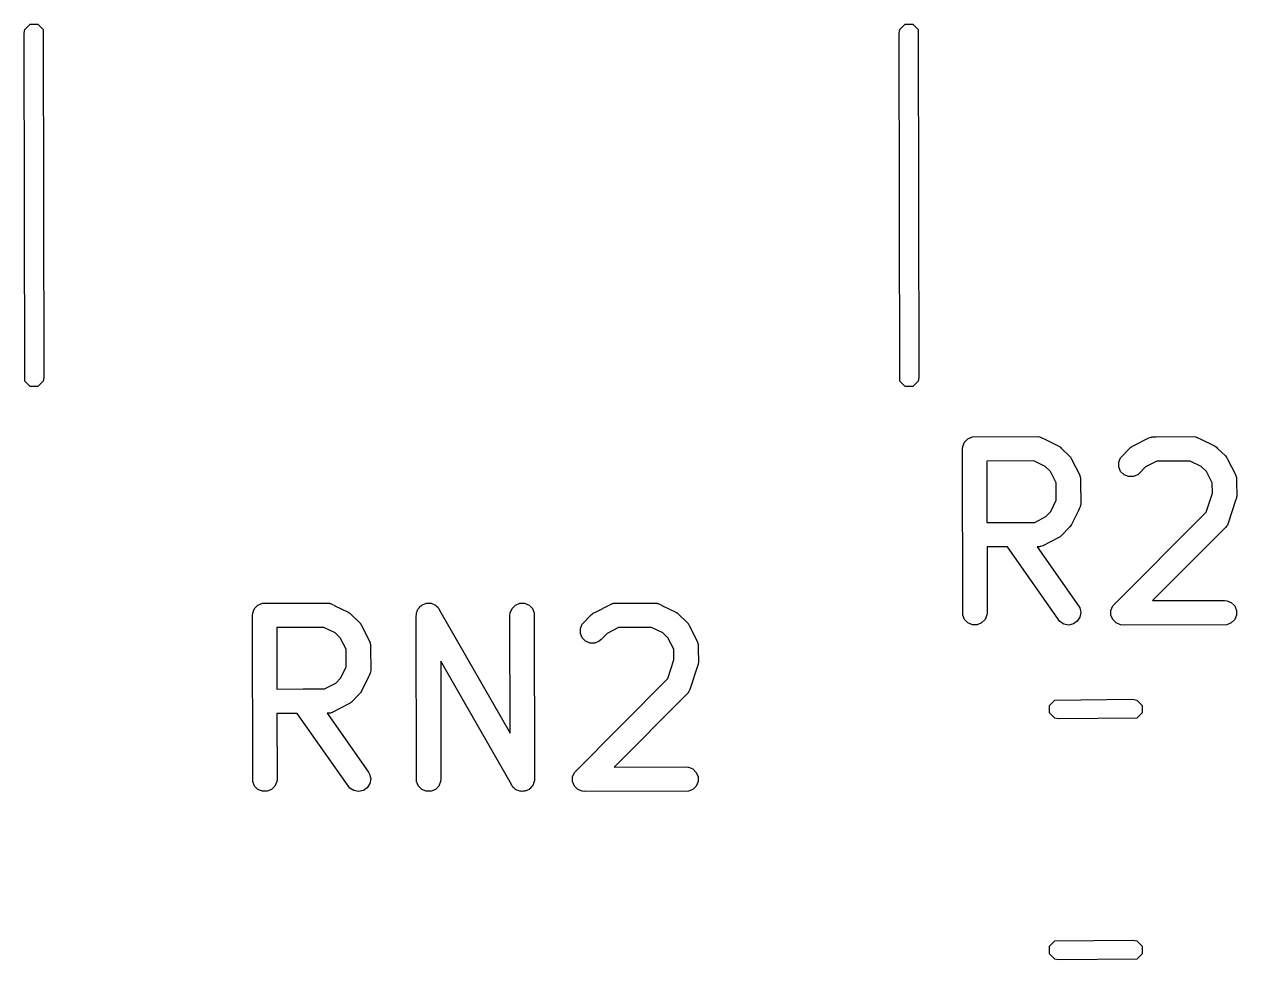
# Model space of a CAD drawing. Extents: x 110.4 to 137.6, y -116.8 to -86.2.
# Drawn here: x 115.89 to 123.29, y -116.36 to -110.65 of the extents above; entities that cross this region are included whole.
import ezdxf

# ---------------------------------------------------------------- set-up
doc = ezdxf.new("R2010")
doc.units = 0
doc.layers.add('BLACK', color=7, linetype='CONTINUOUS')

msp = doc.modelspace()

# ---------------------------------------------------------------- linework, layer by layer
at = {"layer": 'BLACK', "linetype": 'CONTINUOUS'}
for p, q in [((115.888, -110.71), (115.892567, -110.687039)), ((115.892567, -112.832961), (115.888, -110.71)), ((115.892567, -110.687039), (115.925039, -110.654567)), ((115.925039, -110.654567), (115.970961, -110.654567)), ((115.970961, -110.654567), (116.003433, -110.687039)), ((116.003433, -110.687039), (116.008, -112.81)), ((121.228, -110.71), (121.232567, -110.687039)), ((121.232567, -112.832961), (121.228, -110.71)), ((121.232567, -110.687039), (121.265039, -110.654567)), ((121.265039, -110.654567), (121.310961, -110.654567)), ((121.310961, -110.654567), (121.343433, -110.687039)), ((121.343433, -110.687039), (121.348, -112.81)), ((115.925039, -112.865433), (115.892567, -112.832961)), ((116.003433, -112.832961), (115.970961, -112.865433)), ((116.008, -112.81), (116.003433, -112.832961)), ((121.265039, -112.865433), (121.232567, -112.832961)), ((121.343433, -112.832961), (121.310961, -112.865433)), ((121.348, -112.81), (121.343433, -112.832961)), ((115.970961, -112.865433), (115.925039, -112.865433)), ((121.310961, -112.865433), (121.265039, -112.865433)), ((121.616346, -113.232187), (121.627545, -113.205151)), ((121.627545, -113.205151), (121.648237, -113.184459)), ((121.648237, -113.184459), (121.675273, -113.17326)), ((121.675273, -113.17326), (122.070857, -113.171819)), ((122.070857, -113.171819), (122.085489, -113.17326)), ((122.085489, -113.17326), (122.087978, -113.174291)), ((122.087978, -113.174291), (122.090666, -113.174482)), ((122.090666, -113.174482), (122.103659, -113.180786)), ((122.103659, -113.180786), (122.112525, -113.184459)), ((122.112525, -113.184459), (122.113747, -113.185681)), ((122.113747, -113.185681), (122.199636, -113.227356)), ((122.199636, -113.227356), (122.205935, -113.23132)), ((122.648237, -113.232078), (122.657047, -113.228428)), ((122.657047, -113.228428), (122.751602, -113.179737)), ((122.751602, -113.179737), (122.765333, -113.174482)), ((122.765333, -113.174482), (122.768022, -113.17429)), ((122.768022, -113.17429), (122.770511, -113.17326)), ((122.770511, -113.17326), (122.78358, -113.173185)), ((122.78358, -113.173185), (122.794523, -113.172408)), ((122.794523, -113.172408), (122.796632, -113.173111)), ((122.796632, -113.173111), (123.023238, -113.171819)), ((123.023238, -113.171819), (123.03787, -113.17326)), ((123.03787, -113.17326), (123.040359, -113.174291)), ((123.040359, -113.174291), (123.043047, -113.174482)), ((123.043047, -113.174482), (123.05604, -113.180786)), ((123.05604, -113.180786), (123.064906, -113.184459)), ((123.064906, -113.184459), (123.066128, -113.185681)), ((123.066128, -113.185681), (123.152017, -113.227356)), ((123.152017, -113.227356), (123.158316, -113.23132)), ((121.614905, -113.246819), (121.616346, -113.232187)), ((121.616346, -114.261451), (121.614905, -113.246819)), ((122.205935, -113.23132), (122.207763, -113.232078)), ((122.207763, -113.232078), (122.208933, -113.233208)), ((122.208933, -113.233208), (122.212079, -113.235188)), ((122.212079, -113.235188), (122.217711, -113.241682)), ((122.217711, -113.241682), (122.266747, -113.289024)), ((122.266747, -113.289024), (122.271465, -113.294773)), ((122.271465, -113.294773), (122.272964, -113.296073)), ((122.272964, -113.296073), (122.273691, -113.297486)), ((122.273691, -113.297486), (122.276074, -113.300389)), ((122.276074, -113.300389), (122.279723, -113.309199)), ((122.568727, -113.327426), (122.579926, -113.300389)), ((122.579926, -113.300389), (122.636872, -113.241405)), ((122.636872, -113.241405), (122.642621, -113.236686)), ((122.642621, -113.236686), (122.643921, -113.235188)), ((122.643921, -113.235188), (122.645334, -113.23446)), ((122.645334, -113.23446), (122.648237, -113.232078)), ((123.158316, -113.23132), (123.160144, -113.232078)), ((123.160144, -113.232078), (123.161314, -113.233208)), ((123.161314, -113.233208), (123.16446, -113.235188)), ((123.16446, -113.235188), (123.170092, -113.241682)), ((123.170092, -113.241682), (123.219128, -113.289024)), ((123.219128, -113.289024), (123.223846, -113.294773)), ((123.223846, -113.294773), (123.225345, -113.296073)), ((123.225345, -113.296073), (123.226072, -113.297486)), ((123.226072, -113.297486), (123.228455, -113.300389)), ((123.228455, -113.300389), (123.232104, -113.309199)), ((122.050924, -113.320503), (121.76359, -113.32155)), ((121.76359, -113.32155), (121.764123, -113.696745)), ((122.119691, -113.353871), (122.050924, -113.320503)), ((122.151018, -113.384115), (122.119691, -113.353871)), ((122.279723, -113.309199), (122.328415, -113.403754)), ((122.568727, -113.356688), (122.568727, -113.327426)), ((122.579926, -113.383725), (122.568727, -113.356688)), ((122.731963, -113.357133), (122.695319, -113.39509)), ((122.800714, -113.32173), (122.731963, -113.357133)), ((123.00345, -113.320574), (122.800714, -113.32173)), ((123.072072, -113.353871), (123.00345, -113.320574)), ((123.103399, -113.384115), (123.072072, -113.353871)), ((123.232104, -113.309199), (123.280796, -113.403754)), ((122.186476, -113.452972), (122.151018, -113.384115)), ((122.328415, -113.403754), (122.33367, -113.417485)), ((122.33367, -113.417485), (122.333861, -113.420174)), ((122.333861, -113.420174), (122.334892, -113.422663)), ((122.334892, -113.422663), (122.335018, -113.43646)), ((122.335018, -113.43646), (122.335744, -113.446675)), ((122.335744, -113.446675), (122.335128, -113.448521)), ((122.335128, -113.448521), (122.336333, -113.580152)), ((122.600618, -113.404417), (122.579926, -113.383725)), ((122.627655, -113.415616), (122.600618, -113.404417)), ((122.656917, -113.415616), (122.627655, -113.415616)), ((122.683954, -113.404417), (122.656917, -113.415616)), ((122.695319, -113.39509), (122.683954, -113.404417)), ((123.138921, -113.453096), (123.103399, -113.384115)), ((123.280796, -113.403754), (123.286051, -113.417485)), ((123.286051, -113.417485), (123.286242, -113.420174)), ((123.286242, -113.420174), (123.287273, -113.422663)), ((123.287273, -113.422663), (123.287466, -113.437404)), ((123.287466, -113.437404), (123.288125, -113.446675)), ((123.288125, -113.446675), (123.287608, -113.448225)), ((123.287608, -113.448225), (123.288714, -113.532533)), ((122.187461, -113.560604), (122.186476, -113.452972)), ((123.102326, -113.63313), (123.139765, -113.517459)), ((123.139765, -113.517459), (123.138921, -113.453096)), ((122.154281, -113.628985), (122.187461, -113.560604)), ((122.33367, -113.599962), (122.327362, -113.61296)), ((122.333861, -113.597272), (122.33367, -113.599962)), ((122.334892, -113.594784), (122.333861, -113.597272)), ((122.336333, -113.580152), (122.334892, -113.594784)), ((123.283395, -113.556525), (123.237246, -113.699107)), ((123.287273, -113.547165), (123.283395, -113.556525)), ((123.287643, -113.543401), (123.287273, -113.547165)), ((123.288125, -113.541914), (123.287643, -113.543401)), ((123.288714, -113.532533), (123.287984, -113.539939)), ((123.287984, -113.539939), (123.288125, -113.541914)), ((122.055348, -113.695684), (122.124036, -113.660313)), ((122.124036, -113.660313), (122.154281, -113.628985)), ((122.322471, -113.623041), (122.280796, -113.708931)), ((122.323693, -113.62182), (122.322471, -113.623041)), ((122.327362, -113.61296), (122.323693, -113.62182)), ((122.532307, -114.205151), (123.102326, -113.63313)), ((121.764123, -113.696745), (121.924041, -113.696162)), ((121.924041, -113.696162), (121.926375, -113.695646)), ((121.926375, -113.695646), (121.929197, -113.696144)), ((121.929197, -113.696144), (122.055348, -113.695684)), ((122.266469, -113.727006), (122.219128, -113.776042)), ((122.272964, -113.721374), (122.266469, -113.727006)), ((122.274943, -113.718228), (122.272964, -113.721374)), ((122.276074, -113.717058), (122.274943, -113.718228)), ((122.276831, -113.71523), (122.276074, -113.717058)), ((122.280796, -113.708931), (122.276831, -113.71523)), ((123.209801, -113.735778), (122.774289, -114.172818)), ((123.212078, -113.73464), (123.209801, -113.735778)), ((123.219749, -113.725795), (123.212078, -113.73464)), ((123.228456, -113.717058), (123.219749, -113.725795)), ((123.229487, -113.714567), (123.228456, -113.717058)), ((123.231252, -113.712533), (123.229487, -113.714567)), ((123.237246, -113.699107), (123.231252, -113.712533)), ((122.198954, -113.789017), (122.104398, -113.83771)), ((122.207763, -113.785369), (122.198954, -113.789017)), ((122.210665, -113.782986), (122.207763, -113.785369)), ((122.212079, -113.782259), (122.210665, -113.782986)), ((122.213378, -113.78076), (122.212079, -113.782259)), ((122.219128, -113.776042), (122.213378, -113.78076)), ((121.888557, -113.844904), (121.764334, -113.845356)), ((121.764334, -113.845356), (121.764905, -114.246819)), ((122.209462, -114.300989), (121.888557, -113.844904)), ((122.072817, -113.844233), (122.069919, -113.844439)), ((122.069919, -113.844439), (122.322776, -114.20381)), ((122.085489, -113.844187), (122.072817, -113.844233)), ((122.087978, -113.843155), (122.085489, -113.844187)), ((122.090666, -113.842965), (122.087978, -113.843155)), ((122.104398, -113.83771), (122.090666, -113.842965)), ((117.314427, -114.200459), (117.341463, -114.18926)), ((117.341463, -114.18926), (117.737047, -114.187819)), ((117.737047, -114.187819), (117.751679, -114.18926)), ((117.751679, -114.18926), (117.754168, -114.190291)), ((117.754168, -114.190291), (117.756856, -114.190482)), ((117.756856, -114.190482), (117.769849, -114.196786)), ((118.323639, -114.196642), (118.332304, -114.191692)), ((118.332304, -114.191692), (118.337047, -114.191089)), ((118.337047, -114.191089), (118.341463, -114.18926)), ((118.341463, -114.18926), (118.351437, -114.18926)), ((118.351437, -114.18926), (118.361334, -114.188002)), ((118.361334, -114.188002), (118.365946, -114.18926)), ((118.365946, -114.18926), (118.370727, -114.18926)), ((118.370727, -114.18926), (118.379942, -114.193077)), ((118.885855, -114.200459), (118.912891, -114.18926)), ((118.912891, -114.18926), (118.942155, -114.18926)), ((118.942155, -114.18926), (118.969191, -114.200459)), ((119.465411, -114.195737), (119.479142, -114.190482)), ((119.479142, -114.190482), (119.481831, -114.19029)), ((119.481831, -114.19029), (119.48432, -114.18926)), ((119.48432, -114.18926), (119.497389, -114.189185)), ((119.497389, -114.189185), (119.508332, -114.188408)), ((119.508332, -114.188408), (119.510441, -114.189111)), ((119.510441, -114.189111), (119.737047, -114.187819)), ((119.737047, -114.187819), (119.751679, -114.18926)), ((119.751679, -114.18926), (119.754168, -114.190291)), ((119.754168, -114.190291), (119.756856, -114.190482)), ((119.756856, -114.190482), (119.769849, -114.196786)), ((122.774289, -114.172818), (123.213714, -114.171819)), ((123.213714, -114.171819), (123.228346, -114.17326)), ((123.228346, -114.17326), (123.255382, -114.184459)), ((123.255382, -114.184459), (123.276074, -114.205151)), ((117.281095, -114.262819), (117.282536, -114.248187)), ((117.282536, -115.277451), (117.281095, -114.262819)), ((117.282536, -114.248187), (117.293735, -114.221151)), ((117.293735, -114.221151), (117.314427, -114.200459)), ((117.769849, -114.196786), (117.778715, -114.200459)), ((117.778715, -114.200459), (117.779937, -114.201681)), ((117.779937, -114.201681), (117.865826, -114.243356)), ((117.865826, -114.243356), (117.872125, -114.24732)), ((117.872125, -114.24732), (117.873953, -114.248078)), ((117.873953, -114.248078), (117.875123, -114.249208)), ((117.875123, -114.249208), (117.878269, -114.251188)), ((117.878269, -114.251188), (117.883901, -114.257682)), ((117.883901, -114.257682), (117.932937, -114.305024)), ((118.281095, -114.262819), (118.281465, -114.259055)), ((118.282536, -115.277451), (118.281095, -114.262819)), ((118.281278, -114.25758), (118.281799, -114.255669)), ((118.281465, -114.259055), (118.281278, -114.25758)), ((118.281799, -114.255669), (118.282536, -114.248187)), ((118.282536, -114.248187), (118.286353, -114.238971)), ((118.286353, -114.238971), (118.288978, -114.229348)), ((118.288978, -114.229348), (118.291905, -114.225567)), ((118.291905, -114.225567), (118.293735, -114.221151)), ((118.293735, -114.221151), (118.300785, -114.2141)), ((118.300785, -114.2141), (118.306895, -114.206211)), ((118.306895, -114.206211), (118.311048, -114.203837)), ((118.311048, -114.203837), (118.314427, -114.200459)), ((118.314427, -114.200459), (118.323639, -114.196642)), ((118.379942, -114.193077), (118.389566, -114.195702)), ((118.389566, -114.195702), (118.393346, -114.198629)), ((118.393346, -114.198629), (118.397763, -114.200459)), ((118.397763, -114.200459), (118.404813, -114.207509)), ((118.404813, -114.207509), (118.412703, -114.213619)), ((118.412703, -114.213619), (118.415092, -114.217788)), ((118.415092, -114.217788), (118.418455, -114.221151)), ((118.418455, -114.221151), (118.422198, -114.230189)), ((118.422198, -114.230189), (118.853545, -114.982888)), ((118.852523, -114.262819), (118.853964, -114.248187)), ((118.853545, -114.982888), (118.852523, -114.262819)), ((118.853964, -114.248187), (118.865163, -114.221151)), ((118.865163, -114.221151), (118.885855, -114.200459)), ((118.969191, -114.200459), (118.989883, -114.221151)), ((118.989883, -114.221151), (119.001082, -114.248187)), ((119.001082, -114.248187), (119.002523, -115.262819)), ((119.293735, -114.316389), (119.350681, -114.257405)), ((119.350681, -114.257405), (119.35643, -114.252686)), ((119.35643, -114.252686), (119.35773, -114.251188)), ((119.35773, -114.251188), (119.359143, -114.25046)), ((119.359143, -114.25046), (119.362046, -114.248078)), ((119.362046, -114.248078), (119.370856, -114.244428)), ((119.370856, -114.244428), (119.465411, -114.195737)), ((119.769849, -114.196786), (119.778715, -114.200459)), ((119.778715, -114.200459), (119.779937, -114.201681)), ((119.779937, -114.201681), (119.865826, -114.243356)), ((119.865826, -114.243356), (119.872125, -114.24732)), ((119.872125, -114.24732), (119.873953, -114.248078)), ((119.873953, -114.248078), (119.875123, -114.249208)), ((119.875123, -114.249208), (119.878269, -114.251188)), ((119.878269, -114.251188), (119.883901, -114.257682)), ((119.883901, -114.257682), (119.932937, -114.305024)), ((121.627545, -114.288487), (121.616346, -114.261451)), ((121.763464, -114.261451), (121.752265, -114.288487)), ((121.764905, -114.246819), (121.763464, -114.261451)), ((122.322776, -114.20381), (122.329986, -114.216623)), ((122.329986, -114.216623), (122.336315, -114.245194)), ((122.336315, -114.245194), (122.33123, -114.274012)), ((122.521108, -114.232187), (122.532307, -114.205151)), ((122.521108, -114.261451), (122.521108, -114.232187)), ((122.532307, -114.288487), (122.521108, -114.261451)), ((123.276074, -114.205151), (123.287273, -114.232187)), ((123.287273, -114.261451), (123.276074, -114.288487)), ((123.287273, -114.232187), (123.287273, -114.261451)), ((117.717114, -114.336503), (117.42978, -114.33755)), ((117.42978, -114.33755), (117.430313, -114.712745)), ((117.785881, -114.369871), (117.717114, -114.336503)), ((117.932937, -114.305024), (117.937655, -114.310773)), ((117.937655, -114.310773), (117.939154, -114.312073)), ((117.939154, -114.312073), (117.939881, -114.313486)), ((117.939881, -114.313486), (117.942264, -114.316389)), ((117.942264, -114.316389), (117.945913, -114.325199)), ((117.945913, -114.325199), (117.994605, -114.419754)), ((119.282536, -114.343426), (119.293735, -114.316389)), ((119.514523, -114.33773), (119.445772, -114.373133)), ((119.717259, -114.336574), (119.514523, -114.33773)), ((119.785881, -114.369871), (119.717259, -114.336574)), ((119.932937, -114.305024), (119.937655, -114.310773)), ((119.937655, -114.310773), (119.939154, -114.312073)), ((119.939154, -114.312073), (119.939881, -114.313486)), ((119.939881, -114.313486), (119.942264, -114.316389)), ((119.942264, -114.316389), (119.945913, -114.325199)), ((119.945913, -114.325199), (119.994605, -114.419754)), ((121.648237, -114.309179), (121.627545, -114.288487)), ((121.675273, -114.320378), (121.648237, -114.309179)), ((121.704537, -114.320378), (121.675273, -114.320378)), ((121.731573, -114.309179), (121.704537, -114.320378)), ((121.752265, -114.288487), (121.731573, -114.309179)), ((122.234141, -114.316716), (122.209462, -114.300989)), ((122.262958, -114.321802), (122.234141, -114.316716)), ((122.291529, -114.315472), (122.262958, -114.321802)), ((122.315503, -114.29869), (122.291529, -114.315472)), ((122.33123, -114.274012), (122.315503, -114.29869)), ((122.552999, -114.309179), (122.532307, -114.288487)), ((122.580035, -114.320378), (122.552999, -114.309179)), ((122.594667, -114.321819), (122.580035, -114.320378)), ((123.228346, -114.320378), (122.594667, -114.321819)), ((123.255382, -114.309179), (123.228346, -114.320378)), ((123.276074, -114.288487), (123.255382, -114.309179)), ((117.817208, -114.400115), (117.785881, -114.369871)), ((117.852666, -114.468972), (117.817208, -114.400115)), ((119.282536, -114.372688), (119.282536, -114.343426)), ((119.293735, -114.399725), (119.282536, -114.372688)), ((119.314427, -114.420417), (119.293735, -114.399725)), ((119.409128, -114.41109), (119.397763, -114.420417)), ((119.445772, -114.373133), (119.409128, -114.41109)), ((119.817208, -114.400115), (119.785881, -114.369871)), ((119.85273, -114.469096), (119.817208, -114.400115)), ((117.853651, -114.576604), (117.852666, -114.468972)), ((117.994605, -114.419754), (117.99986, -114.433485)), ((117.99986, -114.433485), (118.000051, -114.436174)), ((118.000051, -114.436174), (118.001082, -114.438663)), ((118.001082, -114.438663), (118.001208, -114.45246)), ((118.001208, -114.45246), (118.001934, -114.462675)), ((118.001934, -114.462675), (118.001318, -114.464521)), ((118.001318, -114.464521), (118.002523, -114.596152)), ((119.341464, -114.431616), (119.314427, -114.420417)), ((119.370726, -114.431616), (119.341464, -114.431616)), ((119.397763, -114.420417), (119.370726, -114.431616)), ((119.853574, -114.533459), (119.85273, -114.469096)), ((119.994605, -114.419754), (119.99986, -114.433485)), ((119.99986, -114.433485), (120.000051, -114.436174)), ((120.000051, -114.436174), (120.001082, -114.438663)), ((120.001082, -114.438663), (120.001275, -114.453404)), ((120.001275, -114.453404), (120.001934, -114.462675)), ((120.001934, -114.462675), (120.001417, -114.464225)), ((120.001417, -114.464225), (120.002523, -114.548533)), ((118.861419, -115.295448), (118.430072, -114.542749)), ((118.430072, -114.542749), (118.431095, -115.262819)), ((119.816135, -114.64913), (119.853574, -114.533459)), ((120.001452, -114.559401), (120.001082, -114.563165)), ((120.001934, -114.557914), (120.001452, -114.559401)), ((120.002523, -114.548533), (120.001793, -114.555939)), ((120.001793, -114.555939), (120.001934, -114.557914)), ((117.820471, -114.644985), (117.853651, -114.576604)), ((117.993552, -114.62896), (117.989883, -114.63782)), ((117.99986, -114.615962), (117.993552, -114.62896)), ((118.000051, -114.613272), (117.99986, -114.615962)), ((118.001082, -114.610784), (118.000051, -114.613272)), ((118.002523, -114.596152), (118.001082, -114.610784)), ((119.997204, -114.572525), (119.951055, -114.715107)), ((120.001082, -114.563165), (119.997204, -114.572525)), ((117.721538, -114.711684), (117.790226, -114.676313)), ((117.790226, -114.676313), (117.820471, -114.644985)), ((117.988661, -114.639041), (117.946986, -114.724931)), ((117.989883, -114.63782), (117.988661, -114.639041)), ((119.246116, -115.221151), (119.816135, -114.64913)), ((117.430313, -114.712745), (117.590231, -114.712162)), ((117.590231, -114.712162), (117.592565, -114.711646)), ((117.592565, -114.711646), (117.595387, -114.712144)), ((117.595387, -114.712144), (117.721538, -114.711684)), ((117.932659, -114.743006), (117.885318, -114.792042)), ((117.939154, -114.737374), (117.932659, -114.743006)), ((117.941133, -114.734228), (117.939154, -114.737374)), ((117.942264, -114.733058), (117.941133, -114.734228)), ((117.943021, -114.73123), (117.942264, -114.733058)), ((117.946986, -114.724931), (117.943021, -114.73123)), ((119.92361, -114.751778), (119.488098, -115.188818)), ((119.925887, -114.75064), (119.92361, -114.751778)), ((119.933558, -114.741795), (119.925887, -114.75064)), ((119.942265, -114.733058), (119.933558, -114.741795)), ((119.943296, -114.730567), (119.942265, -114.733058)), ((119.945061, -114.728533), (119.943296, -114.730567)), ((119.951055, -114.715107), (119.945061, -114.728533)), ((122.145503, -114.812039), (122.177975, -114.779567)), ((122.177975, -114.779567), (122.655064, -114.775)), ((122.655064, -114.775), (122.678025, -114.779567)), ((122.678025, -114.779567), (122.710497, -114.812039)), ((117.756856, -114.858965), (117.754168, -114.859155)), ((117.770588, -114.85371), (117.756856, -114.858965)), ((117.865144, -114.805017), (117.770588, -114.85371)), ((117.873953, -114.801369), (117.865144, -114.805017)), ((117.876855, -114.798986), (117.873953, -114.801369)), ((117.878269, -114.798259), (117.876855, -114.798986)), ((117.879568, -114.79676), (117.878269, -114.798259)), ((117.885318, -114.792042), (117.879568, -114.79676)), ((122.145503, -114.857961), (122.145503, -114.812039)), ((122.177975, -114.890433), (122.145503, -114.857961)), ((122.710497, -114.857961), (122.678025, -114.890433)), ((122.710497, -114.812039), (122.710497, -114.857961)), ((117.554747, -114.860904), (117.430524, -114.861356)), ((117.430524, -114.861356), (117.431095, -115.262819)), ((117.875652, -115.316989), (117.554747, -114.860904)), ((117.739007, -114.860233), (117.736109, -114.860439)), ((117.736109, -114.860439), (117.988966, -115.21981)), ((117.751679, -114.860187), (117.739007, -114.860233)), ((117.754168, -114.859155), (117.751679, -114.860187)), ((122.200936, -114.895), (122.177975, -114.890433)), ((122.678025, -114.890433), (122.200936, -114.895)), ((117.988966, -115.21981), (117.996176, -115.232623)), ((119.234917, -115.248187), (119.246116, -115.221151)), ((119.488098, -115.188818), (119.927523, -115.187819)), ((119.927523, -115.187819), (119.942155, -115.18926)), ((119.942155, -115.18926), (119.969191, -115.200459)), ((119.969191, -115.200459), (119.989883, -115.221151)), ((119.989883, -115.221151), (120.001082, -115.248187)), ((117.293735, -115.304487), (117.282536, -115.277451)), ((117.429654, -115.277451), (117.418455, -115.304487)), ((117.431095, -115.262819), (117.429654, -115.277451)), ((117.99742, -115.290012), (117.981693, -115.31469)), ((117.996176, -115.232623), (118.002505, -115.261194)), ((118.002505, -115.261194), (117.99742, -115.290012)), ((118.293735, -115.304487), (118.282536, -115.277451)), ((118.429654, -115.277451), (118.418455, -115.304487)), ((118.431095, -115.262819), (118.429654, -115.277451)), ((118.865163, -115.304487), (118.861419, -115.295448)), ((118.991712, -115.30007), (118.989883, -115.304487)), ((118.99464, -115.29629), (118.991712, -115.30007)), ((118.997264, -115.286666), (118.99464, -115.29629)), ((119.001082, -115.277451), (118.997264, -115.286666)), ((119.001818, -115.269968), (119.001082, -115.277451)), ((119.00234, -115.268058), (119.001818, -115.269968)), ((119.002523, -115.262819), (119.002152, -115.266582)), ((119.002152, -115.266582), (119.00234, -115.268058)), ((119.234917, -115.277451), (119.234917, -115.248187)), ((119.246116, -115.304487), (119.234917, -115.277451)), ((120.001082, -115.277451), (119.989883, -115.304487)), ((120.001082, -115.248187), (120.001082, -115.277451)), ((117.314427, -115.325179), (117.293735, -115.304487)), ((117.341463, -115.336378), (117.314427, -115.325179)), ((117.370727, -115.336378), (117.341463, -115.336378)), ((117.397763, -115.325179), (117.370727, -115.336378)), ((117.418455, -115.304487), (117.397763, -115.325179)), ((117.900331, -115.332716), (117.875652, -115.316989)), ((117.929148, -115.337802), (117.900331, -115.332716)), ((117.957719, -115.331472), (117.929148, -115.337802)), ((117.981693, -115.31469), (117.957719, -115.331472)), ((118.314427, -115.325179), (118.293735, -115.304487)), ((118.341463, -115.336378), (118.314427, -115.325179)), ((118.370727, -115.336378), (118.341463, -115.336378)), ((118.397763, -115.325179), (118.370727, -115.336378)), ((118.418455, -115.304487), (118.397763, -115.325179)), ((118.868525, -115.307849), (118.865163, -115.304487)), ((118.870915, -115.312019), (118.868525, -115.307849)), ((118.878803, -115.318127), (118.870915, -115.312019)), ((118.885855, -115.325179), (118.878803, -115.318127)), ((118.890273, -115.327009), (118.885855, -115.325179)), ((118.894053, -115.329936), (118.890273, -115.327009)), ((118.903674, -115.33256), (118.894053, -115.329936)), ((118.912891, -115.336378), (118.903674, -115.33256)), ((118.917672, -115.336378), (118.912891, -115.336378)), ((118.922284, -115.337636), (118.917672, -115.336378)), ((118.932181, -115.336378), (118.922284, -115.337636)), ((118.942155, -115.336378), (118.932181, -115.336378)), ((118.94657, -115.334548), (118.942155, -115.336378)), ((118.951314, -115.333946), (118.94657, -115.334548)), ((118.959978, -115.328995), (118.951314, -115.333946)), ((118.969191, -115.325179), (118.959978, -115.328995)), ((118.972569, -115.3218), (118.969191, -115.325179)), ((118.976723, -115.319427), (118.972569, -115.3218)), ((118.982832, -115.311537), (118.976723, -115.319427)), ((118.989883, -115.304487), (118.982832, -115.311537)), ((119.266808, -115.325179), (119.246116, -115.304487)), ((119.293844, -115.336378), (119.266808, -115.325179)), ((119.308476, -115.337819), (119.293844, -115.336378)), ((119.942155, -115.336378), (119.308476, -115.337819)), ((119.969191, -115.325179), (119.942155, -115.336378)), ((119.989883, -115.304487), (119.969191, -115.325179)), ((122.145503, -116.282039), (122.177975, -116.249567)), ((122.177975, -116.249567), (122.655064, -116.245)), ((122.655064, -116.245), (122.678025, -116.249567)), ((122.678025, -116.249567), (122.710497, -116.282039)), ((122.145503, -116.327961), (122.145503, -116.282039)), ((122.177975, -116.360433), (122.145503, -116.327961)), ((122.710497, -116.327961), (122.678025, -116.360433)), ((122.710497, -116.282039), (122.710497, -116.327961)), ((122.200936, -116.365), (122.177975, -116.360433)), ((122.678025, -116.360433), (122.200936, -116.365))]:
    msp.add_line(p, q, dxfattribs=at)

doc.saveas('drawing.dxf')
